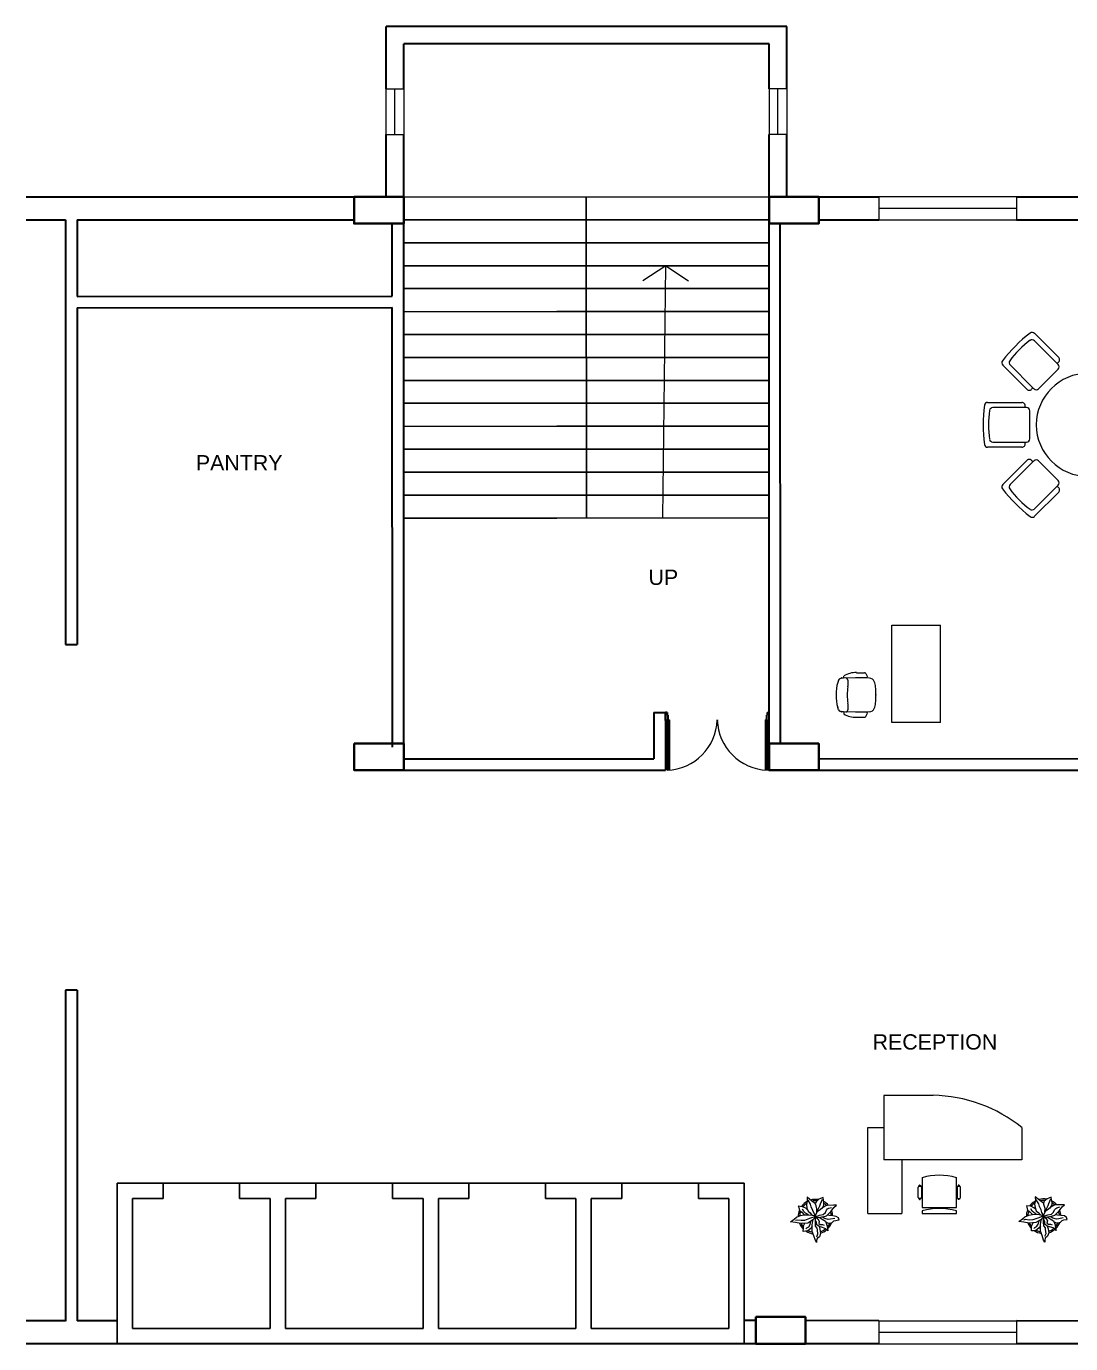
# Model space of a CAD drawing. Header units: millimetres. Extents: x 3079 to 579737, y 1565 to 1161826.
# Drawn here: x 85732 to 99388, y 183555 to 200785 of the extents above; entities that cross this region are included whole.
import ezdxf

# ---------------------------------------------------------------- set-up
doc = ezdxf.new("R2010")
doc.units = ezdxf.units.MM
for name, color, linetype, lineweight in [('1', 7, 'Continuous', 35), ('A_COL', 250, 'Continuous', 40), ('A_ELE1', 250, 'Continuous', 20), ('A_WIN-DOR', 250, 'Continuous', 30), ('IG-Area', 250, 'Continuous', 30), ('SILL', 251, 'Continuous', 18), ('WINDOW', 252, 'Continuous', 15)]:
    doc.layers.add(name, color=color, linetype=linetype, lineweight=lineweight)
doc.layers.add('FURNITURE', color=253, linetype='Continuous', lineweight=5, transparency=0.05)
doc.layers.add('TREES', color=72, linetype='Continuous', lineweight=5, transparency=0.05)
doc.styles.get("Standard").update_dxf_attribs({"font": 'arial.ttf'})

msp = doc.modelspace()

# ---------------------------------------------------------------- linework, layer by layer
for p, q in [((95445, 198555), (90667, 198553)), ((93057, 194354), (93055, 198554)), ((95445, 198555), (95445, 192355)), ((92667, 198255), (90667, 198255)), ((95445, 198255), (92667, 198255)), ((92667, 197955), (90667, 197955)), ((95445, 197955), (92667, 197955)), ((92667, 197655), (90668, 197655)), ((95445, 197655), (92667, 197655)), ((92667, 197355), (90668, 197355)), ((95445, 197355), (92667, 197355)), ((92668, 197054), (90668, 197053)), ((95445, 197055), (92668, 197054)), ((92668, 196754), (90668, 196753)), ((95445, 196755), (92668, 196754)), ((92668, 196454), (90668, 196453)), ((95445, 196455), (92668, 196454)), ((92668, 196155), (90668, 196155)), ((95445, 196155), (92668, 196155)), ((92668, 195855), (90668, 195855)), ((95445, 195855), (92668, 195855)), ((92668, 195554), (90669, 195553)), ((95445, 195555), (92668, 195554)), ((92668, 195255), (90669, 195255)), ((95445, 195255), (92668, 195255)), ((92669, 194955), (90669, 194955)), ((95445, 194955), (92669, 194955)), ((92669, 194655), (90669, 194655)), ((95445, 194655), (92669, 194655)), ((95445, 194355), (92669, 194354)), ((92669, 194354), (90669, 194353)), ((89020, 185655), (86920, 185655)), ((86920, 185655), (86920, 183555)), ((87520, 185455), (87520, 185655)), ((88520, 185455), (88520, 185655)), ((91120, 185655), (89020, 185655)), ((89520, 185455), (89520, 185655)), ((90520, 185455), (90520, 185655)), ((93220, 185655), (91120, 185655)), ((91520, 185455), (91520, 185655)), ((92520, 185455), (92520, 185655)), ((95120, 185655), (93220, 185655)), ((93520, 185455), (93520, 185655)), ((94520, 185455), (94520, 185655)), ((95120, 185655), (95120, 183555)), ((87520, 185455), (87120, 185455)), ((87120, 185455), (87120, 183755)), ((88920, 185455), (88520, 185455)), ((88920, 185455), (88920, 183755)), ((89520, 185455), (89120, 185455)), ((89120, 185455), (89120, 183755)), ((90920, 185455), (90520, 185455)), ((90920, 185455), (90920, 183755)), ((91520, 185455), (91120, 185455)), ((91120, 185455), (91120, 183755)), ((92920, 185455), (92520, 185455)), ((92920, 185455), (92920, 183755)), ((93520, 185455), (93120, 185455)), ((93120, 185455), (93120, 183755)), ((94920, 185455), (94520, 185455)), ((94920, 185455), (94920, 183755)), ((88920, 183755), (87120, 183755)), ((90920, 183755), (89120, 183755)), ((92920, 183755), (91120, 183755)), ((94920, 183755), (93120, 183755)), ((86920, 183555), (89020, 183555)), ((89020, 183555), (86920, 183555)), ((89020, 183555), (91120, 183555)), ((95595, 183555), (90595, 183555)), ((91120, 183555), (93220, 183555)), ((93220, 183555), (95120, 183555))]:
    msp.add_line(p, q)
at = {"layer": '1'}
for p, q in [((95675, 200785), (90437, 200785)), ((90437, 199970), (90437, 200785)), ((95675, 199970), (95675, 200785)), ((95445, 200555), (90667, 200555)), ((90667, 199970), (90667, 200555)), ((95445, 199970), (95445, 200555)), ((90437, 198555), (90437, 199370)), ((90667, 198555), (90667, 199370)), ((95445, 198555), (95445, 199370)), ((95675, 198555), (95675, 199370)), ((85732, 198555), (90667, 198555)), ((95445, 198555), (96879, 198555)), ((98679, 198555), (100920, 198555)), ((85732, 198255), (86245, 198255)), ((86245, 198255), (86245, 192701)), ((86395, 198255), (90017, 198255)), ((86395, 198255), (86395, 197251)), ((90517, 197255), (90517, 198205)), ((90670, 191355), (90667, 198255)), ((95445, 191315), (95445, 198255)), ((95595, 191405), (95591, 198205)), ((96095, 198255), (96879, 198255)), ((98679, 198255), (100270, 198255)), ((86395, 197251), (90517, 197255)), ((86395, 197105), (90517, 197107)), ((86395, 197105), (86395, 192701)), ((90520, 191355), (90517, 197107)), ((86245, 192701), (86395, 192701)), ((93939, 191809), (93939, 191205)), ((93939, 191809), (94089, 191809)), ((94089, 191809), (94089, 191055)), ((90670, 191205), (93939, 191205)), ((96095, 191205), (100270, 191207)), ((90670, 191055), (94089, 191055)), ((95895, 191055), (103195, 191057)), ((86245, 188180), (86245, 183851)), ((86395, 188180), (86245, 188180)), ((86395, 188180), (86395, 183852)), ((86245, 183852), (85732, 183852)), ((86920, 183852), (86395, 183852)), ((95270, 183857), (95120, 183857)), ((96879, 183855), (95920, 183856)), ((100270, 183849), (98679, 183852)), ((96879, 183555), (85732, 183555)), ((100595, 183555), (98679, 183555))]:
    msp.add_line(p, q, dxfattribs=at)
at = {"layer": 'A_COL'}
for points in [[(90017, 198555), (90017, 198205), (90667, 198205), (90667, 198555)], [(95445, 198555), (95445, 198205), (96095, 198205), (96095, 198555)], [(90020, 191405), (90020, 191055), (90670, 191055), (90670, 191405)], [(95445, 191405), (95445, 191055), (96095, 191055), (96095, 191405)], [(95270, 183905), (95270, 183555), (95920, 183555), (95920, 183905)]]:
    msp.add_lwpolyline(points, close=True, dxfattribs=at)
at = {"layer": 'A_ELE1', "transparency": 33554687}
for centre, start, end in [((94091, 191733), 271.742, 358.2578), ((95443, 191733), 181.7422, 268.258)]:
    msp.add_arc(centre, 676, start, end, dxfattribs=at)
at = {"layer": 'A_WIN-DOR', "transparency": 33554687}
for p, q in [((94089, 191704), (94089, 191809)), ((94112, 191809), (94112, 191777)), ((94112, 191777), (94121, 191777)), ((94121, 191777), (94121, 191713)), ((95422, 191777), (95413, 191777)), ((95413, 191777), (95413, 191713)), ((95422, 191809), (95422, 191777)), ((95445, 191704), (95445, 191809)), ((94112, 191704), (94089, 191704)), ((94112, 191713), (94112, 191057)), ((94112, 191704), (94112, 191681)), ((94137, 191713), (94137, 191058)), ((94767, 191713), (94767, 191704)), ((94767, 191713), (94767, 191713)), ((94767, 191704), (94767, 191704)), ((95397, 191713), (95397, 191058)), ((95422, 191713), (95422, 191057)), ((95422, 191704), (95422, 191681)), ((95422, 191704), (95445, 191704))]:
    msp.add_line(p, q, dxfattribs=at)
at = {"layer": 'A_WIN-DOR'}
for p, q in [((94112, 191809), (94089, 191809)), ((95422, 191809), (95445, 191809))]:
    msp.add_line(p, q, dxfattribs=at)
at = {"layer": 'A_WIN-DOR', "transparency": 33554687}
for points in [[(94112, 191713), (94137, 191713)], [(94767, 191713), (94767, 191713)], [(95422, 191713), (95397, 191713)]]:
    msp.add_lwpolyline(points, dxfattribs=at)
at = {"layer": 'FURNITURE'}
for p, q in [((99232, 196453), (98915, 196770)), ((98914, 196674), (99227, 196361)), ((98500, 196355), (98817, 196038)), ((98890, 196062), (98596, 196356)), ((99227, 196302), (98968, 196043)), ((98909, 196043), (98890, 196062)), ((98303, 195867), (98751, 195867)), ((98786, 195798), (98370, 195798)), ((98812, 195798), (98786, 195798)), ((98854, 195390), (98854, 195756)), ((98751, 195280), (98303, 195280)), ((98370, 195348), (98812, 195348)), ((98500, 194792), (98817, 195108)), ((98890, 195085), (98596, 194791)), ((98909, 195103), (98890, 195085)), ((99227, 194845), (98968, 195103)), ((98914, 194473), (99227, 194785)), ((99232, 194694), (98915, 194377)), ((97052, 191680), (97052, 192953)), ((97052, 192953), (97688, 192953)), ((97688, 191680), (97688, 192953)), ((96423, 192266), (96423, 192288)), ((96590, 192331), (96692, 192331)), ((96710, 192321), (96728, 192285)), ((96352, 192235), (96342, 192205)), ((96457, 192265), (96377, 192255)), ((96396, 192266), (96385, 192256)), ((96757, 192261), (96396, 192266)), ((96719, 192266), (96577, 192264)), ((96352, 191844), (96342, 191875)), ((96457, 191815), (96377, 191824)), ((96396, 191814), (96385, 191824)), ((96757, 191819), (96396, 191814)), ((96423, 191814), (96423, 191792)), ((96719, 191814), (96577, 191816)), ((96710, 191759), (96728, 191794)), ((96590, 191748), (96692, 191749)), ((97688, 191680), (97052, 191680)), ((96946, 186803), (96946, 185958)), ((97589, 186803), (96946, 186803)), ((96735, 186381), (96946, 186381)), ((96735, 185259), (96735, 186381)), ((98751, 186381), (98751, 185958)), ((98751, 185958), (96946, 185958)), ((97179, 185958), (97179, 185259)), ((97396, 185469), (97396, 185603)), ((97409, 185617), (97409, 185627)), ((97409, 185617), (97423, 185617)), ((97423, 185617), (97409, 185617)), ((97413, 185630), (97419, 185630)), ((97423, 185627), (97423, 185617)), ((97436, 185603), (97436, 185469)), ((97446, 185727), (97446, 185337)), ((97896, 185337), (97896, 185727)), ((97906, 185603), (97906, 185469)), ((97919, 185627), (97919, 185617)), ((97933, 185617), (97919, 185617)), ((97919, 185617), (97933, 185617)), ((97929, 185630), (97923, 185630)), ((97933, 185617), (97933, 185627)), ((97946, 185469), (97946, 185603)), ((97423, 185455), (97409, 185455)), ((97409, 185455), (97409, 185445)), ((97413, 185442), (97419, 185442)), ((97423, 185445), (97423, 185455)), ((97919, 185455), (97933, 185455)), ((97919, 185445), (97919, 185455)), ((97929, 185442), (97923, 185442)), ((97933, 185455), (97933, 185445)), ((96735, 185259), (97179, 185259)), ((97446, 185337), (97896, 185337)), ((97446, 185292), (97446, 185256)), ((97446, 185256), (97896, 185256)), ((97617, 185337), (97617, 185324)), ((97725, 185337), (97725, 185324)), ((97896, 185256), (97896, 185292))]:
    msp.add_line(p, q, dxfattribs=at)
for centre, radius, start, end in [((100118, 195152), 2053, 127.8222, 142.1766), ((98885, 196740), 42.1, 44.9994, 127.8222), ((99571, 195699), 1211, 126.0026, 143.9963), ((98884, 196644), 42.1, 44.9994, 126.0026), ((99202, 196423), 42.1, 300.5296, 44.9994), ((98530, 196385), 42.1, 142.1766, 224.9994), ((98626, 196386), 42.1, 143.9963, 224.9994), ((99186, 196450), 73.8, 287.3421, 300.5296), ((99197, 196332), 42.1, 314.9994, 44.9994), ((99613, 195573), 674, 89.9994, 269.9994), ((98847, 196068), 42.1, 224.9994, 329.4693), ((98820, 196084), 73.8, 329.4693, 342.6567), ((98939, 196073), 42.1, 224.9994, 314.9994), ((100298, 195573), 2053, 172.8222, 187.1766), ((98303, 195824), 42.1, 89.9994, 172.8222), ((99524, 195573), 1211, 171.0026, 188.9963), ((98370, 195756), 42.1, 89.9994, 171.0026), ((98751, 195824), 42.1, 345.5296, 89.9994), ((98720, 195832), 73.8, 332.3421, 345.5296), ((98812, 195756), 42.1, 359.9994, 89.9994), ((98812, 195390), 42.1, 269.9994, 359.9994), ((98303, 195322), 42.1, 187.1766, 269.9994), ((98370, 195390), 42.1, 188.9963, 269.9994), ((98751, 195322), 42.1, 269.9994, 14.4693), ((98720, 195314), 73.8, 14.4693, 27.6567), ((98847, 195079), 42.1, 30.5296, 134.9994), ((98820, 195063), 73.8, 17.3421, 30.5296), ((98939, 195073), 42.1, 44.9994, 134.9994), ((98530, 194762), 42.1, 134.9994, 217.8222), ((100118, 195995), 2053, 217.8222, 232.1766), ((98626, 194761), 42.1, 134.9994, 216.0026), ((99571, 195448), 1211, 216.0026, 233.9963), ((99186, 194696), 73.8, 59.4693, 72.6567), ((99202, 194723), 42.1, 314.9994, 59.4693), ((99197, 194815), 42.1, 314.9994, 44.9994), ((98884, 194502), 42.1, 233.9963, 314.9994), ((98885, 194406), 42.1, 232.1766, 314.9994), ((96575, 192044), 288, 87.0305, 121.9427), ((96695, 192313), 17.9, 27.1713, 98.3262), ((96948, 192040), 628, 164.8107, 195.1893), ((96378, 192226), 28.4, 92.7031, 161.848), ((96433, 192221), 45.2, 4.5877, 70.4615), ((97107, 192040), 641, 170.4247, 189.5753), ((96161, 192200), 318, 350.4246, 4.5891), ((96718, 192279), 12.2, 273.8717, 33.4244), ((96752, 192187), 74.1, 22.7889, 85.8086), ((96662, 192141), 174, 2.1629, 25.2697), ((95762, 192040), 1080, 354.2714, 5.7286), ((96378, 191853), 28.4, 198.152, 267.2969), ((96575, 192036), 288, 238.0573, 272.9695), ((96433, 191859), 45.2, 289.5385, 355.4123), ((96433, 191859), 45.2, 289.5385, 355.4123), ((96161, 191880), 318, 355.4109, 9.5754), ((96718, 191801), 12.2, 326.5756, 86.1283), ((96752, 191893), 74.1, 274.1914, 337.2111), ((96662, 191938), 174, 334.7303, 357.8371), ((96695, 191767), 17.9, 261.6738, 332.8287), ((97554, 184898), 1906, 51.0807, 88.9531), ((97671, 184930), 827, 74.2216, 105.7784), ((97409, 185603), 13.4, 90, 180), ((97413, 185627), 3.35, 90, 180), ((97419, 185627), 3.35, 0, 90), ((97423, 185603), 13.4, 0, 90), ((97919, 185603), 13.4, 90, 180), ((97923, 185627), 3.35, 90, 180), ((97929, 185627), 3.35, 0, 90), ((97933, 185603), 13.4, 0, 90), ((97409, 185469), 13.4, 180, 270), ((97413, 185445), 3.35, 180, 270), ((97419, 185445), 3.35, 270, 0), ((97423, 185469), 13.4, 270, 0), ((97919, 185469), 13.4, 180, 270), ((97923, 185445), 3.35, 180, 270), ((97929, 185445), 3.35, 270, 0), ((97933, 185469), 13.4, 270, 0), ((97671, 184496), 827, 74.2216, 105.7784)]:
    msp.add_arc(centre, radius, start, end, dxfattribs=at)
msp.add_point((96842, 192040), dxfattribs=at)
at = {"layer": 'SILL'}
for p, q in [((90437, 199370), (90437, 199970)), ((90667, 199970), (90667, 199370)), ((95445, 199970), (95445, 199370)), ((95675, 199970), (95675, 199370)), ((98679, 198555), (96879, 198555)), ((96879, 198255), (98679, 198255)), ((94093, 197655), (93795, 197456)), ((94057, 194355), (94093, 197655)), ((94093, 197655), (94392, 197456)), ((96879, 183855), (98679, 183852)), ((96879, 183555), (98679, 183555))]:
    msp.add_line(p, q, dxfattribs=at)
at = {"layer": 'TREES'}
for p, q in [((95944, 185418), (95933, 185375)), ((95979, 185441), (95941, 185471)), ((95941, 185471), (95944, 185418)), ((95988, 185381), (95955, 185432)), ((96017, 185411), (95979, 185441)), ((96048, 185387), (96017, 185411)), ((96059, 185412), (96050, 185388)), ((96097, 185445), (96059, 185412)), ((96118, 185454), (96097, 185445)), ((96141, 185441), (96114, 185379)), ((96151, 185466), (96118, 185454)), ((96156, 185430), (96151, 185466)), ((96162, 185401), (96156, 185430)), ((96161, 185366), (96162, 185401)), ((98928, 185423), (98917, 185380)), ((98963, 185446), (98925, 185476)), ((98925, 185476), (98928, 185423)), ((98972, 185386), (98939, 185437)), ((99001, 185416), (98963, 185446)), ((99032, 185392), (99001, 185416)), ((99042, 185417), (99033, 185393)), ((99081, 185449), (99042, 185417)), ((99101, 185458), (99081, 185449)), ((99124, 185446), (99097, 185384)), ((99135, 185471), (99101, 185458)), ((99140, 185435), (99135, 185471)), ((99146, 185406), (99140, 185435)), ((99145, 185371), (99146, 185406)), ((95804, 185210), (95857, 185232)), ((95883, 185347), (95827, 185353)), ((95827, 185353), (95834, 185334)), ((95834, 185334), (95841, 185297)), ((95841, 185297), (95872, 185274)), ((95857, 185232), (95905, 185240)), ((95872, 185274), (95903, 185242)), ((95925, 185326), (95883, 185347)), ((95900, 185283), (95883, 185315)), ((95923, 185264), (95900, 185283)), ((95905, 185240), (95966, 185242)), ((95954, 185245), (95923, 185264)), ((95945, 185308), (95925, 185326)), ((95933, 185375), (95939, 185329)), ((95939, 185329), (95955, 185286)), ((95955, 185286), (95981, 185266)), ((95966, 185242), (96014, 185234)), ((95981, 185266), (96000, 185240)), ((95996, 185345), (95988, 185381)), ((96019, 185299), (95996, 185345)), ((96000, 185240), (96010, 185237)), ((96014, 185234), (96059, 185221)), ((96028, 185265), (96019, 185299)), ((96054, 185228), (96028, 185265)), ((96060, 185357), (96048, 185387)), ((96075, 185281), (96049, 185231)), ((96049, 185231), (96055, 185216)), ((96055, 185216), (96105, 185234)), ((96069, 185317), (96060, 185357)), ((96068, 185272), (96069, 185317)), ((96105, 185355), (96069, 185284)), ((96112, 185306), (96075, 185281)), ((96114, 185379), (96105, 185355)), ((96105, 185234), (96152, 185244)), ((96147, 185336), (96112, 185306)), ((96138, 185324), (96161, 185366)), ((96197, 185364), (96147, 185336)), ((96152, 185244), (96183, 185272)), ((96154, 185216), (96197, 185229)), ((96183, 185272), (96194, 185302)), ((96194, 185302), (96210, 185320)), ((96287, 185366), (96197, 185364)), ((96197, 185229), (96229, 185260)), ((96210, 185320), (96225, 185326)), ((96232, 185232), (96212, 185236)), ((96225, 185326), (96261, 185338)), ((96229, 185260), (96255, 185286)), ((96278, 185227), (96232, 185232)), ((96255, 185286), (96293, 185338)), ((96322, 185220), (96278, 185227)), ((96325, 185366), (96287, 185366)), ((96293, 185338), (96325, 185366)), ((98788, 185215), (98841, 185237)), ((98866, 185352), (98811, 185358)), ((98811, 185358), (98817, 185339)), ((98817, 185339), (98825, 185302)), ((98825, 185302), (98855, 185279)), ((98841, 185237), (98889, 185245)), ((98855, 185279), (98887, 185247)), ((98909, 185331), (98866, 185352)), ((98884, 185288), (98866, 185320)), ((98907, 185269), (98884, 185288)), ((98889, 185245), (98950, 185247)), ((98938, 185250), (98907, 185269)), ((98929, 185313), (98909, 185331)), ((98917, 185380), (98923, 185334)), ((98923, 185334), (98939, 185291)), ((98939, 185291), (98964, 185271)), ((98950, 185247), (98997, 185239)), ((99039, 185225), (98958, 185198)), ((98964, 185271), (98984, 185245)), ((98980, 185350), (98972, 185386)), ((99002, 185304), (98980, 185350)), ((98984, 185245), (98994, 185242)), ((98997, 185239), (99043, 185226)), ((99043, 185226), (99001, 185178)), ((99012, 185270), (99002, 185304)), ((99038, 185233), (99012, 185270)), ((99044, 185362), (99032, 185392)), ((99059, 185286), (99033, 185236)), ((99033, 185236), (99039, 185221)), ((99039, 185221), (99089, 185239)), ((99053, 185321), (99044, 185362)), ((99051, 185277), (99053, 185321)), ((99088, 185360), (99053, 185289)), ((99095, 185310), (99059, 185286)), ((99097, 185384), (99088, 185360)), ((99089, 185239), (99136, 185249)), ((99131, 185341), (99095, 185310)), ((99122, 185329), (99145, 185371)), ((99181, 185369), (99131, 185341)), ((99136, 185249), (99166, 185277)), ((99138, 185221), (99181, 185234)), ((99166, 185277), (99177, 185307)), ((99177, 185307), (99193, 185325)), ((99271, 185370), (99181, 185369)), ((99181, 185234), (99213, 185265)), ((99193, 185325), (99209, 185331)), ((99215, 185237), (99196, 185241)), ((99209, 185331), (99245, 185343)), ((99213, 185265), (99239, 185291)), ((99262, 185232), (99215, 185237)), ((99239, 185291), (99277, 185343)), ((99306, 185225), (99262, 185232)), ((99308, 185370), (99271, 185370)), ((99277, 185343), (99308, 185370)), ((99335, 185206), (99306, 185225)), ((95727, 185149), (95774, 185184)), ((95792, 185140), (95727, 185149)), ((95774, 185184), (95804, 185210)), ((95814, 185172), (95789, 185166)), ((95861, 185125), (95792, 185140)), ((95864, 185165), (95814, 185172)), ((95950, 185133), (95861, 185125)), ((95908, 185168), (95864, 185165)), ((95892, 185024), (95894, 185068)), ((95894, 185068), (95896, 185097)), ((95896, 185097), (95913, 185131)), ((95974, 185193), (95908, 185168)), ((95924, 185058), (95938, 185069)), ((95938, 185069), (95964, 185085)), ((96017, 185173), (95950, 185133)), ((95990, 185061), (95951, 185030)), ((95964, 185085), (95981, 185114)), ((96055, 185220), (95974, 185193)), ((95981, 185114), (95992, 185159)), ((96009, 185090), (95990, 185061)), ((96010, 185103), (96014, 185139)), ((96010, 185064), (96010, 185103)), ((96010, 185022), (96010, 185064)), ((96014, 185139), (96023, 185180)), ((96059, 185221), (96017, 185173)), ((96048, 185205), (96047, 185141)), ((96047, 185141), (96049, 185091)), ((96049, 185210), (96055, 185211)), ((96054, 185172), (96049, 185210)), ((96049, 185091), (96070, 185067)), ((96052, 185215), (96082, 185205)), ((96066, 185146), (96054, 185172)), ((96055, 185211), (96082, 185190)), ((96068, 185111), (96066, 185146)), ((96098, 185086), (96068, 185111)), ((96070, 185067), (96074, 185046)), ((96082, 185205), (96154, 185216)), ((96082, 185190), (96101, 185157)), ((96101, 185157), (96094, 185125)), ((96094, 185125), (96113, 185113)), ((96145, 185076), (96098, 185086)), ((96099, 185209), (96139, 185184)), ((96099, 185091), (96110, 185052)), ((96110, 185052), (96118, 184998)), ((96113, 185113), (96143, 185113)), ((96173, 185191), (96135, 185215)), ((96139, 185184), (96181, 185156)), ((96143, 185113), (96164, 185106)), ((96188, 185059), (96145, 185076)), ((96219, 185179), (96173, 185191)), ((96181, 185156), (96201, 185106)), ((96183, 185150), (96207, 185136)), ((96214, 185030), (96188, 185059)), ((96201, 185106), (96208, 185067)), ((96207, 185136), (96243, 185130)), ((96208, 185067), (96214, 185030)), ((96250, 185184), (96219, 185179)), ((96243, 185130), (96271, 185140)), ((96305, 185194), (96250, 185184)), ((96271, 185140), (96293, 185161)), ((96293, 185161), (96317, 185168)), ((96317, 185168), (96354, 185173)), ((96352, 185201), (96322, 185220)), ((96361, 185174), (96352, 185201)), ((96354, 185173), (96361, 185174)), ((98711, 185154), (98757, 185189)), ((98776, 185145), (98711, 185154)), ((98757, 185189), (98788, 185215)), ((98798, 185177), (98773, 185171)), ((98844, 185130), (98776, 185145)), ((98848, 185169), (98798, 185177)), ((98934, 185138), (98844, 185130)), ((98892, 185173), (98848, 185169)), ((98876, 185029), (98877, 185073)), ((98877, 185073), (98880, 185102)), ((98880, 185102), (98897, 185136)), ((98958, 185198), (98892, 185173)), ((98908, 185063), (98921, 185074)), ((98921, 185074), (98947, 185090)), ((99001, 185178), (98934, 185138)), ((98974, 185065), (98935, 185035)), ((98947, 185090), (98964, 185119)), ((98964, 185119), (98975, 185163)), ((98993, 185095), (98974, 185065)), ((98994, 185108), (98997, 185144)), ((98994, 185069), (98994, 185108)), ((98994, 185027), (98994, 185069)), ((98997, 185144), (99007, 185185)), ((99032, 185210), (99030, 185146)), ((99030, 185146), (99033, 185096)), ((99033, 185215), (99039, 185216)), ((99038, 185177), (99033, 185215)), ((99033, 185096), (99054, 185071)), ((99035, 185220), (99066, 185210)), ((99050, 185151), (99038, 185177)), ((99039, 185216), (99066, 185195)), ((99051, 185116), (99050, 185151)), ((99082, 185091), (99051, 185116)), ((99054, 185071), (99057, 185051)), ((99066, 185210), (99138, 185221)), ((99066, 185195), (99084, 185162)), ((99084, 185162), (99078, 185130)), ((99078, 185130), (99097, 185118)), ((99128, 185081), (99082, 185091)), ((99083, 185214), (99122, 185189)), ((99083, 185096), (99094, 185057)), ((99094, 185057), (99102, 185003)), ((99097, 185118), (99127, 185118)), ((99157, 185196), (99119, 185220)), ((99122, 185189), (99165, 185161)), ((99127, 185118), (99148, 185111)), ((99171, 185064), (99128, 185081)), ((99203, 185184), (99157, 185196)), ((99165, 185161), (99185, 185111)), ((99166, 185155), (99191, 185141)), ((99198, 185035), (99171, 185064)), ((99185, 185111), (99192, 185071)), ((99191, 185141), (99226, 185135)), ((99192, 185071), (99198, 185035)), ((99234, 185189), (99203, 185184)), ((99226, 185135), (99255, 185145)), ((99289, 185199), (99234, 185189)), ((99255, 185145), (99277, 185166)), ((99277, 185166), (99301, 185173)), ((99301, 185173), (99338, 185178)), ((99345, 185179), (99335, 185206)), ((99338, 185178), (99345, 185179)), ((95919, 185027), (95892, 185024)), ((95951, 185030), (95919, 185027)), ((96031, 184965), (96010, 185022)), ((96052, 184906), (96031, 184965)), ((96065, 184878), (96052, 184906)), ((96080, 184987), (96063, 184950)), ((96066, 184904), (96065, 184878)), ((96074, 184932), (96066, 184904)), ((96074, 185046), (96080, 184987)), ((96103, 184954), (96074, 184932)), ((96118, 184998), (96103, 184954)), ((98903, 185032), (98876, 185029)), ((98935, 185035), (98903, 185032)), ((99015, 184970), (98994, 185027)), ((99035, 184911), (99015, 184970)), ((99049, 184883), (99035, 184911)), ((99064, 184992), (99046, 184955)), ((99050, 184909), (99049, 184883)), ((99057, 184937), (99050, 184909)), ((99057, 185051), (99064, 184992)), ((99087, 184959), (99057, 184937)), ((99102, 185003), (99087, 184959))]:
    msp.add_line(p, q, dxfattribs=at)
for centre, radius, start, end in [((96051, 185217), 226, 118.3455, 144.4541), ((96051, 185217), 226, 79.7038, 106.1281), ((96051, 185217), 207, 84.1886, 102.4028), ((96051, 185217), 226, 40.6606, 61.3393), ((99035, 185222), 226, 118.3455, 144.4541), ((99035, 185222), 207, 123.3868, 142.0756), ((99035, 185222), 226, 79.7038, 106.1281), ((99035, 185222), 207, 84.1886, 102.4028), ((99035, 185222), 226, 40.6606, 61.3393), ((99035, 185222), 207, 45.0835, 57.5023), ((96051, 185217), 226, 158.5862, 179.7442), ((96051, 185217), 207, 160.6559, 177.5057), ((96051, 185217), 207, 123.3868, 142.0756), ((96051, 185217), 207, 45.0835, 57.5023), ((96051, 185217), 207, 3.2699, 17.4002), ((96051, 185217), 226, 2.503, 20.4563), ((99035, 185222), 226, 158.5862, 179.7442), ((99035, 185222), 207, 160.6559, 177.5057), ((99035, 185222), 207, 3.2699, 17.4002), ((99035, 185222), 226, 2.503, 20.4563), ((96051, 185217), 226, 202.9768, 225.8473), ((96051, 185217), 207, 206.2761, 221.1349), ((96051, 185217), 207, 287.9864, 310.5771), ((96051, 185217), 207, 318.4756, 335.3347), ((96051, 185217), 226, 314.8021, 339.1804), ((99035, 185222), 226, 202.9768, 225.8473), ((99035, 185222), 207, 206.2761, 221.1349), ((99035, 185222), 207, 287.9864, 310.5771), ((99035, 185222), 226, 287.123, 310.9816), ((99035, 185222), 207, 318.4756, 335.3347), ((99035, 185222), 226, 314.8021, 339.1804), ((96051, 185217), 226, 236.9563, 262.295), ((96051, 185217), 207, 242.6899, 259.5345), ((96051, 185217), 226, 287.123, 310.9816), ((99035, 185222), 226, 236.9563, 262.295), ((99035, 185222), 207, 242.6899, 259.5345)]:
    msp.add_arc(centre, radius, start, end, dxfattribs=at)
at = {"layer": 'WINDOW'}
for p, q in [((90437, 199970), (90667, 199970)), ((90552, 199370), (90552, 199970)), ((95675, 199970), (95445, 199970)), ((95560, 199370), (95560, 199970)), ((90437, 199370), (90667, 199370)), ((95675, 199370), (95445, 199370)), ((96879, 198555), (96879, 198255)), ((98679, 198555), (98679, 198255)), ((96879, 198405), (98679, 198405)), ((96879, 183855), (96879, 183555)), ((98679, 183855), (98679, 183555)), ((96879, 183705), (98679, 183705))]:
    msp.add_line(p, q, dxfattribs=at)

# ---------------------------------------------------------------- texts
at = {"layer": 'IG-Area', "char_height": 200, "attachment_point": 1}
for s, insert in [('PANTRY', (87949, 195177)), ('UP', (93868, 193679)), ('RECEPTION', (96799, 187602))]:
    msp.add_mtext_dynamic_manual_height_columns(s, width=38356.19, gutter_width=12.5, heights=[0], dxfattribs=dict(at, insert=insert))

doc.saveas('drawing.dxf')
